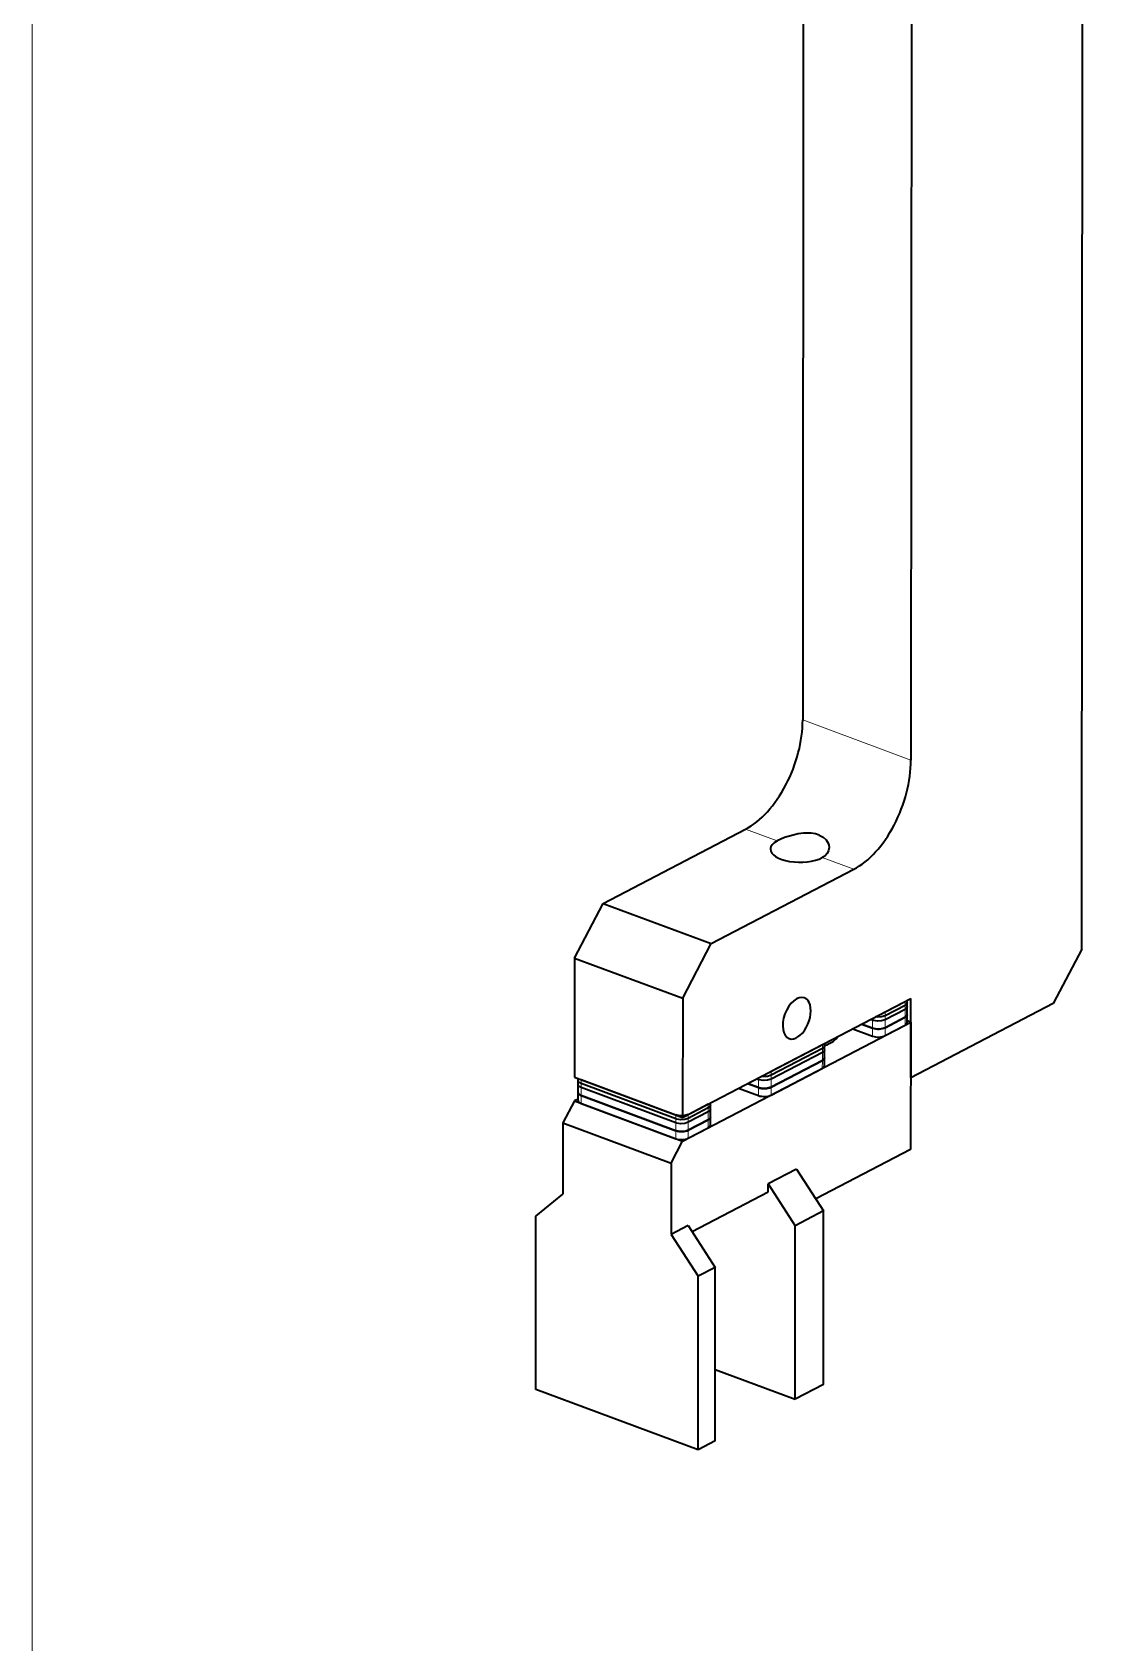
# Model space of a CAD drawing. Header units: millimetres. Extents: x -30157 to 38882, y -29543 to -7215.
# Drawn here: x -28597.09 to -28566.82, y -29394.79 to -29349.26 of the extents above; entities that cross this region are included whole.
import ezdxf

# ---------------------------------------------------------------- set-up
doc = ezdxf.new("R2010")
doc.units = ezdxf.units.MM
doc.header["$LTSCALE"] = 0.5
doc.layers.add('标注线', color=3, linetype='Continuous', lineweight=18)
doc.styles.add('DIM', font='romans.shx', dxfattribs={"width": 0.8, "bigfont": 'bigfont.shx'})
doc.dimstyles.new('DEH 1-1', dxfattribs={"dimtxt": 3.5, "dimasz": 2.5, "dimexe": 1, "dimexo": 0.625, "dimgap": 1.2, "dimtad": 1, "dimtoh": 1, "dimdsep": 46, "dimtxsty": 'DIM', "dimblk": 'OPEN', "dimcen": 0, "dimclrd": 8, "dimclre": 8, "dimclrt": 2, "dimazin": 2, "dimtfac": 0.5, "dimtmove": 0, "dimatfit": 3, "dimldrblk": 'OPEN', "dimfxl": 1, "dimtolj": 2, "dimlwd": 18, "dimlwe": 18, "dimarcsym": 0})

# ---------------------------------------------------------------- blocks, each defined once
blk = doc.blocks.new('_Open')
at = {"color": 0, "linetype": 'ByBlock', "lineweight": -2}
for p, q in [((-1, 0.167), (0, 0)), ((-1, -0.167), (0, 0)), ((0, 0), (-1, 0))]:
    blk.add_line(p, q, dxfattribs=at)

msp = doc.modelspace()

# ---------------------------------------------------------------- linework, layer by layer
at = {"color": 7, "lineweight": 35}
for p, q in [((-28575.298, -29338.172), (-28575.321, -29368.703)), ((-28572.24, -29339.309), (-28572.263, -29369.839)), ((-28567.435, -29375.176), (-28567.411, -29344.645)), ((-28578.714, -29379.934), (-28572.268, -29376.574)), ((-28578.715, -29380.608), (-28572.269, -29377.247))]:
    msp.add_line(p, q, dxfattribs=at)
at = {"color": 7, "lineweight": 13, "ltscale": 0.326254}
msp.add_line((-28575.321, -29368.703), (-28572.263, -29369.839), dxfattribs=at)
at = {"color": 7, "lineweight": 35, "ltscale": 0.454327}
msp.add_line((-28580.963, -29373.888), (-28576.934, -29371.788), dxfattribs=at)
at = {"color": 7, "lineweight": 13, "ltscale": 0.095352}
msp.add_line((-28576.934, -29371.788), (-28576.041, -29372.12), dxfattribs=at)
at = {"color": 7, "lineweight": 13, "ltscale": 0.09536}
msp.add_line((-28574.77, -29372.592), (-28573.876, -29372.924), dxfattribs=at)
at = {"color": 7, "lineweight": 35, "ltscale": 0.454328}
msp.add_line((-28577.905, -29375.025), (-28573.876, -29372.924), dxfattribs=at)
at = {"color": 7, "lineweight": 35, "ltscale": 0.174072}
msp.add_line((-28581.77, -29375.431), (-28580.963, -29373.888), dxfattribs=at)
at = {"color": 7, "lineweight": 35, "ltscale": 0.326248}
for p, q in [((-28580.963, -29373.888), (-28577.905, -29375.025)), ((-28581.773, -29379.471), (-28578.715, -29380.608)), ((-28582.095, -29380.088), (-28579.037, -29381.225))]:
    msp.add_line(p, q, dxfattribs=at)
at = {"color": 7, "lineweight": 35, "ltscale": 0.174066}
for p, q in [((-28578.712, -29376.567), (-28577.905, -29375.025)), ((-28567.435, -29375.176), (-28568.241, -29376.718))]:
    msp.add_line(p, q, dxfattribs=at)
at = {"color": 7, "lineweight": 35, "ltscale": 0.336734}
for p, q in [((-28581.77, -29375.431), (-28581.772, -29378.798)), ((-28578.712, -29376.567), (-28578.714, -29379.934))]:
    msp.add_line(p, q, dxfattribs=at)
at = {"color": 7, "lineweight": 35, "ltscale": 0.326253}
for p, q in [((-28581.77, -29375.431), (-28578.712, -29376.567)), ((-28581.772, -29378.798), (-28578.714, -29379.934))]:
    msp.add_line(p, q, dxfattribs=at)
at = {"color": 7, "lineweight": 35, "ltscale": 0.063603}
for p, q in [((-28572.993, -29376.952), (-28572.429, -29376.658)), ((-28572.43, -29376.882), (-28572.994, -29377.176)), ((-28572.43, -29376.882), (-28572.994, -29377.176)), ((-28577.989, -29379.669), (-28578.553, -29379.963)), ((-28577.989, -29379.669), (-28578.553, -29379.963)), ((-28578.553, -29380.299), (-28577.989, -29380.005)), ((-28577.989, -29380.005), (-28578.553, -29380.299)), ((-28578.553, -29380.524), (-28577.99, -29380.23))]:
    msp.add_line(p, q, dxfattribs=at)
at = {"color": 7, "lineweight": 13, "ltscale": 0.011224}
for p, q in [((-28572.43, -29376.77), (-28572.429, -29376.658)), ((-28572.994, -29377.064), (-28572.993, -29376.952)), ((-28572.994, -29377.176), (-28572.994, -29377.064)), ((-28572.43, -29376.882), (-28572.43, -29376.77)), ((-28574.766, -29377.988), (-28574.766, -29377.876)), ((-28581.581, -29378.981), (-28581.581, -29378.869)), ((-28581.581, -29379.093), (-28581.581, -29378.981)), ((-28576.217, -29378.857), (-28576.216, -29378.744)), ((-28576.216, -29378.744), (-28576.216, -29378.632)), ((-28578.905, -29379.976), (-28578.905, -29379.863)), ((-28578.553, -29379.963), (-28578.553, -29379.85)), ((-28577.989, -29379.669), (-28577.989, -29379.556)), ((-28577.989, -29379.781), (-28577.989, -29379.669)), ((-28578.905, -29380.088), (-28578.905, -29379.976)), ((-28578.553, -29380.075), (-28578.553, -29379.963))]:
    msp.add_line(p, q, dxfattribs=at)
at = {"color": 7, "lineweight": 35, "ltscale": 0.007205}
for p, q in [((-28572.371, -29376.699), (-28572.371, -29376.627)), ((-28574.707, -29377.917), (-28574.707, -29377.845)), ((-28577.93, -29379.598), (-28577.93, -29379.526))]:
    msp.add_line(p, q, dxfattribs=at)
at = {"color": 7, "lineweight": 35, "ltscale": 0.011224}
for p, q in [((-28572.371, -29376.812), (-28572.371, -29376.699)), ((-28574.707, -29378.03), (-28574.707, -29377.917)), ((-28581.67, -29379.009), (-28581.67, -29378.897)), ((-28577.93, -29379.71), (-28577.93, -29379.598))]:
    msp.add_line(p, q, dxfattribs=at)
at = {"color": 7, "lineweight": 35, "ltscale": 0.22449}
msp.add_line((-28572.27, -29378.819), (-28572.268, -29376.574), dxfattribs=at)
at = {"color": 7, "lineweight": 35, "ltscale": 0.00642}
for p, q in [((-28573.346, -29377.189), (-28573.406, -29377.167)), ((-28573.346, -29377.189), (-28573.406, -29377.167)), ((-28576.569, -29378.87), (-28576.629, -29378.847)), ((-28576.569, -29378.87), (-28576.629, -29378.847))]:
    msp.add_line(p, q, dxfattribs=at)
at = {"color": 7, "lineweight": 13, "ltscale": 0.005374}
for p, q in [((-28573.346, -29377.189), (-28573.346, -29377.136)), ((-28576.569, -29378.87), (-28576.569, -29378.816))]:
    msp.add_line(p, q, dxfattribs=at)
at = {"color": 7, "lineweight": 35, "ltscale": 0.063608}
for p, q in [((-28572.43, -29376.77), (-28572.994, -29377.064)), ((-28572.43, -29376.77), (-28572.994, -29377.064)), ((-28572.994, -29377.401), (-28572.43, -29377.107)), ((-28572.43, -29377.107), (-28572.994, -29377.401)), ((-28572.994, -29377.625), (-28572.43, -29377.331)), ((-28578.553, -29379.85), (-28577.989, -29379.556)), ((-28577.989, -29379.781), (-28578.553, -29380.075)), ((-28577.989, -29379.781), (-28578.553, -29380.075))]:
    msp.add_line(p, q, dxfattribs=at)
at = {"color": 7, "lineweight": 13, "ltscale": 0.022449}
for p, q in [((-28572.43, -29377.107), (-28572.43, -29376.882)), ((-28572.43, -29377.331), (-28572.43, -29377.107)), ((-28573.346, -29377.414), (-28573.346, -29377.189)), ((-28573.346, -29377.638), (-28573.346, -29377.414)), ((-28572.994, -29377.401), (-28572.994, -29377.176)), ((-28572.994, -29377.625), (-28572.994, -29377.401)), ((-28574.767, -29378.55), (-28574.766, -29378.325)), ((-28574.766, -29378.325), (-28574.766, -29378.101)), ((-28576.569, -29379.094), (-28576.569, -29378.87)), ((-28576.217, -29379.081), (-28576.217, -29378.857)), ((-28581.582, -29379.542), (-28581.581, -29379.318)), ((-28581.581, -29379.318), (-28581.581, -29379.093)), ((-28576.569, -29379.319), (-28576.569, -29379.094)), ((-28577.989, -29380.005), (-28577.989, -29379.781)), ((-28578.906, -29380.312), (-28578.905, -29380.088)), ((-28578.906, -29380.537), (-28578.906, -29380.312)), ((-28578.553, -29380.299), (-28578.553, -29380.075)), ((-28578.553, -29380.524), (-28578.553, -29380.299)), ((-28577.99, -29380.23), (-28577.989, -29380.005))]:
    msp.add_line(p, q, dxfattribs=at)
at = {"color": 7, "lineweight": 35, "ltscale": 0.022449}
for p, q in [((-28572.371, -29377.036), (-28572.371, -29376.812)), ((-28572.371, -29377.261), (-28572.371, -29377.036)), ((-28574.708, -29378.254), (-28574.707, -29378.03)), ((-28574.708, -29378.479), (-28574.708, -29378.254)), ((-28581.67, -29379.234), (-28581.67, -29379.009)), ((-28577.93, -29379.934), (-28577.93, -29379.71)), ((-28577.931, -29380.159), (-28577.93, -29379.935)), ((-28576.3, -29382.042), (-28576.299, -29381.817))]:
    msp.add_line(p, q, dxfattribs=at)
at = {"color": 7, "lineweight": 35, "ltscale": 0.454333}
msp.add_line((-28568.241, -29376.718), (-28572.27, -29378.819), dxfattribs=at)
at = {"color": 7, "lineweight": 35, "ltscale": 0.060029}
msp.add_line((-28573.909, -29377.429), (-28573.346, -29377.638), dxfattribs=at)
at = {"color": 7, "lineweight": 35, "ltscale": 0.033222}
for p, q in [((-28573.657, -29377.298), (-28573.346, -29377.414)), ((-28573.346, -29377.414), (-28573.657, -29377.298))]:
    msp.add_line(p, q, dxfattribs=at)
at = {"color": 7, "lineweight": 35, "ltscale": 0.010907}
msp.add_line((-28572.269, -29377.247), (-28572.371, -29377.209), dxfattribs=at)
at = {"color": 7, "lineweight": 35, "ltscale": 0.359186}
msp.add_line((-28572.269, -29377.247), (-28572.272, -29380.839), dxfattribs=at)
at = {"color": 7, "lineweight": 35, "ltscale": 0.163559}
for p, q in [((-28576.216, -29378.632), (-28574.766, -29377.876)), ((-28574.766, -29377.988), (-28576.216, -29378.744)), ((-28574.766, -29377.988), (-28576.216, -29378.744)), ((-28576.217, -29379.306), (-28574.767, -29378.55))]:
    msp.add_line(p, q, dxfattribs=at)
at = {"color": 7, "lineweight": 13, "ltscale": 0.011227}
msp.add_line((-28574.766, -29378.101), (-28574.766, -29377.988), dxfattribs=at)
at = {"color": 7, "lineweight": 35, "ltscale": 0.163558}
for p, q in [((-28574.766, -29378.101), (-28576.217, -29378.857)), ((-28574.766, -29378.101), (-28576.217, -29378.857)), ((-28576.217, -29379.081), (-28574.766, -29378.325)), ((-28574.766, -29378.325), (-28576.217, -29379.081))]:
    msp.add_line(p, q, dxfattribs=at)
at = {"color": 7, "lineweight": 35, "ltscale": 0.00611}
msp.add_line((-28581.67, -29378.897), (-28581.67, -29378.836), dxfattribs=at)
at = {"color": 7, "lineweight": 35, "ltscale": 0.285467}
for p, q in [((-28581.581, -29378.869), (-28578.905, -29379.863)), ((-28578.905, -29379.976), (-28581.581, -29378.981)), ((-28578.905, -29379.976), (-28581.581, -29378.981)), ((-28581.582, -29379.542), (-28578.906, -29380.537))]:
    msp.add_line(p, q, dxfattribs=at)
at = {"color": 7, "lineweight": 35, "ltscale": 0.033228}
for p, q in [((-28576.88, -29378.978), (-28576.569, -29379.094)), ((-28576.569, -29379.094), (-28576.88, -29378.978))]:
    msp.add_line(p, q, dxfattribs=at)
at = {"color": 7, "lineweight": 35, "ltscale": 0.011537}
msp.add_line((-28581.67, -29379.418), (-28581.773, -29379.471), dxfattribs=at)
at = {"color": 7, "lineweight": 35, "ltscale": 0.022452}
msp.add_line((-28581.67, -29379.458), (-28581.67, -29379.234), dxfattribs=at)
at = {"color": 7, "lineweight": 35, "ltscale": 0.285472}
for p, q in [((-28578.905, -29380.088), (-28581.581, -29379.093)), ((-28578.905, -29380.088), (-28581.581, -29379.093)), ((-28581.581, -29379.318), (-28578.906, -29380.312)), ((-28578.906, -29380.312), (-28581.581, -29379.318))]:
    msp.add_line(p, q, dxfattribs=at)
at = {"color": 7, "lineweight": 35, "ltscale": 0.060035}
msp.add_line((-28577.132, -29379.11), (-28576.569, -29379.319), dxfattribs=at)
at = {"color": 7, "lineweight": 13, "ltscale": 0.022452}
msp.add_line((-28576.217, -29379.306), (-28576.217, -29379.081), dxfattribs=at)
at = {"color": 7, "lineweight": 35, "ltscale": 0.069627}
for p, q in [((-28581.773, -29379.471), (-28582.095, -29380.088)), ((-28579.037, -29381.225), (-28578.715, -29380.608))]:
    msp.add_line(p, q, dxfattribs=at)
at = {"color": 7, "lineweight": 35, "ltscale": 0.202042}
for p, q in [((-28582.095, -29380.088), (-28582.097, -29382.109)), ((-28579.037, -29381.225), (-28579.039, -29383.245))]:
    msp.add_line(p, q, dxfattribs=at)
at = {"color": 7, "lineweight": 35, "ltscale": 0.302207}
msp.add_line((-28572.272, -29380.839), (-28574.951, -29382.236), dxfattribs=at)
at = {"color": 7, "lineweight": 35, "ltscale": 0.090866}
for p, q in [((-28575.494, -29381.397), (-28576.299, -29381.817)), ((-28574.73, -29382.579), (-28575.535, -29382.999)), ((-28574.734, -29387.484), (-28575.539, -29387.904))]:
    msp.add_line(p, q, dxfattribs=at)
at = {"color": 7, "lineweight": 35, "ltscale": 0.140742}
for p, q in [((-28575.494, -29381.397), (-28574.73, -29382.579)), ((-28576.299, -29381.817), (-28575.535, -29382.999)), ((-28578.555, -29382.993), (-28577.792, -29384.175)), ((-28579.039, -29383.245), (-28578.275, -29384.428))]:
    msp.add_line(p, q, dxfattribs=at)
at = {"color": 7, "lineweight": 35, "ltscale": 0.098102}
msp.add_line((-28582.862, -29382.723), (-28582.097, -29382.109), dxfattribs=at)
at = {"color": 7, "lineweight": 35, "ltscale": 0.242173}
msp.add_line((-28578.447, -29383.161), (-28576.3, -29382.042), dxfattribs=at)
at = {"color": 7, "lineweight": 35, "ltscale": 0.490503}
for p, q in [((-28574.734, -29387.484), (-28574.73, -29382.579)), ((-28582.866, -29387.628), (-28582.862, -29382.723)), ((-28575.539, -29387.904), (-28575.535, -29382.999)), ((-28578.279, -29389.333), (-28578.275, -29384.428)), ((-28577.795, -29389.08), (-28577.792, -29384.175))]:
    msp.add_line(p, q, dxfattribs=at)
at = {"color": 7, "lineweight": 35, "ltscale": 0.054522}
for p, q in [((-28578.555, -29382.993), (-28579.039, -29383.245)), ((-28577.792, -29384.175), (-28578.275, -29384.428)), ((-28577.795, -29389.08), (-28578.279, -29389.333))]:
    msp.add_line(p, q, dxfattribs=at)
at = {"color": 7, "lineweight": 13, "ltscale": 0.00899}
msp.add_line((-28578.403, -29383.139), (-28578.404, -29383.228), dxfattribs=at)
at = {"color": 7, "lineweight": 35, "ltscale": 0.240518}
msp.add_line((-28577.794, -29387.066), (-28575.539, -29387.904), dxfattribs=at)
at = {"color": 7, "lineweight": 35, "ltscale": 0.489372}
msp.add_line((-28578.279, -29389.333), (-28582.866, -29387.628), dxfattribs=at)
at = {"color": 7, "lineweight": 35}
for points in [[(-28574.855, -29371.955), (-28574.964, -29371.921), (-28575.084, -29371.903), (-28575.191, -29371.899), (-28575.3, -29371.904), (-28575.448, -29371.923), (-28575.593, -29371.955), (-28575.834, -29372.029), (-28576.041, -29372.12)], [(-28574.855, -29371.955), (-28574.744, -29372.014), (-28574.658, -29372.091), (-28574.6, -29372.183), (-28574.581, -29372.243), (-28574.574, -29372.304)], [(-28574.574, -29372.304), (-28574.589, -29372.394), (-28574.632, -29372.477), (-28574.701, -29372.548), (-28574.77, -29372.592)], [(-28572.371, -29376.699), (-28572.372, -29376.711), (-28572.386, -29376.737), (-28572.43, -29376.77)], [(-28572.371, -29376.699), (-28572.372, -29376.711), (-28572.386, -29376.737), (-28572.43, -29376.77)], [(-28572.994, -29377.064), (-28573.091, -29377.095), (-28573.211, -29377.103), (-28573.271, -29377.096)], [(-28572.994, -29377.064), (-28573.091, -29377.095), (-28573.211, -29377.103), (-28573.271, -29377.096)], [(-28572.371, -29376.812), (-28572.372, -29376.823), (-28572.386, -29376.849), (-28572.43, -29376.882)], [(-28572.371, -29376.812), (-28572.372, -29376.823), (-28572.386, -29376.849), (-28572.43, -29376.882)], [(-28572.371, -29377.036), (-28572.372, -29377.048), (-28572.386, -29377.074), (-28572.43, -29377.107)], [(-28572.994, -29377.176), (-28573.092, -29377.208), (-28573.211, -29377.215), (-28573.325, -29377.196), (-28573.346, -29377.189)], [(-28572.994, -29377.176), (-28573.092, -29377.208), (-28573.211, -29377.215), (-28573.325, -29377.196), (-28573.346, -29377.189)], [(-28572.994, -29377.401), (-28573.092, -29377.432), (-28573.212, -29377.439), (-28573.325, -29377.421), (-28573.346, -29377.414)], [(-28574.707, -29377.917), (-28574.709, -29377.929), (-28574.723, -29377.955), (-28574.766, -29377.988)], [(-28574.707, -29377.917), (-28574.709, -29377.929), (-28574.723, -29377.955), (-28574.766, -29377.988)], [(-28574.707, -29378.03), (-28574.709, -29378.041), (-28574.723, -29378.068), (-28574.766, -29378.101)], [(-28574.707, -29378.03), (-28574.709, -29378.041), (-28574.723, -29378.068), (-28574.766, -29378.101)], [(-28574.708, -29378.254), (-28574.709, -29378.266), (-28574.723, -29378.292), (-28574.766, -29378.325)], [(-28581.581, -29378.981), (-28581.623, -29378.962), (-28581.652, -29378.938), (-28581.665, -29378.918), (-28581.67, -29378.897)], [(-28581.581, -29378.981), (-28581.623, -29378.962), (-28581.652, -29378.938), (-28581.665, -29378.918), (-28581.67, -29378.897)], [(-28576.217, -29378.857), (-28576.314, -29378.888), (-28576.434, -29378.895), (-28576.548, -29378.877), (-28576.569, -29378.87)], [(-28576.217, -29378.857), (-28576.314, -29378.888), (-28576.434, -29378.895), (-28576.548, -29378.877), (-28576.569, -29378.87)], [(-28576.216, -29378.744), (-28576.314, -29378.776), (-28576.434, -29378.783), (-28576.493, -29378.777)], [(-28576.216, -29378.744), (-28576.314, -29378.776), (-28576.434, -29378.783), (-28576.493, -29378.777)], [(-28581.581, -29379.093), (-28581.623, -29379.074), (-28581.652, -29379.05), (-28581.666, -29379.03), (-28581.67, -29379.009)], [(-28581.581, -29379.093), (-28581.623, -29379.074), (-28581.652, -29379.05), (-28581.666, -29379.03), (-28581.67, -29379.009)], [(-28581.581, -29379.318), (-28581.623, -29379.298), (-28581.652, -29379.275), (-28581.666, -29379.255), (-28581.67, -29379.234)], [(-28576.217, -29379.081), (-28576.315, -29379.112), (-28576.434, -29379.12), (-28576.548, -29379.101), (-28576.569, -29379.094)], [(-28578.553, -29379.85), (-28578.65, -29379.881), (-28578.76, -29379.889), (-28578.836, -29379.882), (-28578.905, -29379.863)], [(-28577.93, -29379.598), (-28577.936, -29379.621), (-28577.952, -29379.642), (-28577.989, -29379.669)], [(-28577.93, -29379.598), (-28577.932, -29379.609), (-28577.946, -29379.636), (-28577.989, -29379.669)], [(-28577.93, -29379.71), (-28577.936, -29379.733), (-28577.952, -29379.755), (-28577.989, -29379.781)], [(-28577.93, -29379.71), (-28577.936, -29379.733), (-28577.952, -29379.755), (-28577.989, -29379.781)], [(-28578.553, -29380.299), (-28578.651, -29380.33), (-28578.771, -29380.338), (-28578.885, -29380.319), (-28578.906, -29380.312)], [(-28578.553, -29379.963), (-28578.651, -29379.994), (-28578.771, -29380.001), (-28578.885, -29379.983), (-28578.905, -29379.976)], [(-28578.553, -29379.963), (-28578.651, -29379.994), (-28578.771, -29380.001), (-28578.885, -29379.983), (-28578.905, -29379.976)], [(-28578.553, -29380.075), (-28578.651, -29380.106), (-28578.771, -29380.113), (-28578.885, -29380.095), (-28578.905, -29380.088)], [(-28578.553, -29380.075), (-28578.651, -29380.106), (-28578.771, -29380.113), (-28578.885, -29380.095), (-28578.905, -29380.088)], [(-28577.93, -29379.934), (-28577.936, -29379.958), (-28577.952, -29379.979), (-28577.989, -29380.005)]]:
    msp.add_lwpolyline(points, dxfattribs=at)
for centre, major_axis, ratio, start_param, end_param in [((-28576.933, -29369.543), (-0.871, -2.343), 0.578579, 0.569913, 2.14071), ((-28573.875, -29370.679), (-0.871, -2.343), 0.578579, 0.569913, 2.14071), ((-28575.405, -29372.356), (-0.831, 0.001), 0.440079, 5.583027, 6.283117), ((-28575.405, -29372.356), (-0.831, 0.001), 0.440079, 6.283117, 8.724651), ((-28575.49, -29377.132), (-0.214, -0.576), 0.578579, 3.141561, 6.283153), ((-28575.49, -29377.132), (-0.214, -0.576), 0.578579, 6.283153, 8.923895), ((-28575.49, -29377.132), (-0.214, -0.576), 0.578579, 2.64071, 3.141561), ((-28572.621, -29377.036), (0.25, 0), 0.440079, 5.583043, 6.283144), ((-28573.185, -29377.33), (0.25, 0), 0.440079, 4.012246, 5.583043), ((-28572.621, -29377.26), (0.25, 0), 0.440079, 5.583043, 6.283144), ((-28575.409, -29377.519), (1.125, -0.001), 0.440079, 5.386652, 6.03117), ((-28573.185, -29377.554), (0.25, 0), 0.440079, 4.012246, 5.583043), ((-28574.958, -29378.479), (0.25, 0), 0.440079, 5.583043, 6.283144), ((-28574.958, -29378.254), (0.25, 0), 0.440079, 5.583043, 6.283144), ((-28581.42, -29379.234), (0.25, 0), 0.440079, 3.141552, 4.012246), ((-28576.408, -29379.01), (0.25, 0), 0.440079, 4.012246, 5.583043), ((-28576.408, -29379.235), (0.25, 0), 0.440079, 4.012246, 5.583043), ((-28581.42, -29379.458), (0.25, 0), 0.440079, 3.141552, 4.012246), ((-28578.744, -29380.228), (0.25, 0), 0.440079, 4.012246, 5.583043), ((-28578.18, -29379.934), (0.25, 0), 0.440079, 5.583043, 6.283144), ((-28578.181, -29380.159), (0.25, 0), 0.440079, 5.583043, 6.283144), ((-28578.745, -29380.453), (0.25, 0), 0.440079, 4.012246, 5.583043)]:
    msp.add_ellipse(centre, major_axis=major_axis, ratio=ratio, start_param=start_param, end_param=end_param, dxfattribs=at)
at = {"layer": '标注线'}
msp.add_line((-28597.091, -29445.523), (-28597.091, -29298.687), dxfattribs=at)

# ---------------------------------------------------------------- leaders
msp.add_leader([(-28524.804, -29366.073), (-28545.653, -29420.669), (-28575.333, -29420.669)], dimstyle='DEH 1-1', override={"dimgap": 1.2, "dimtad": 1}, dxfattribs=at)

doc.saveas('drawing.dxf')
